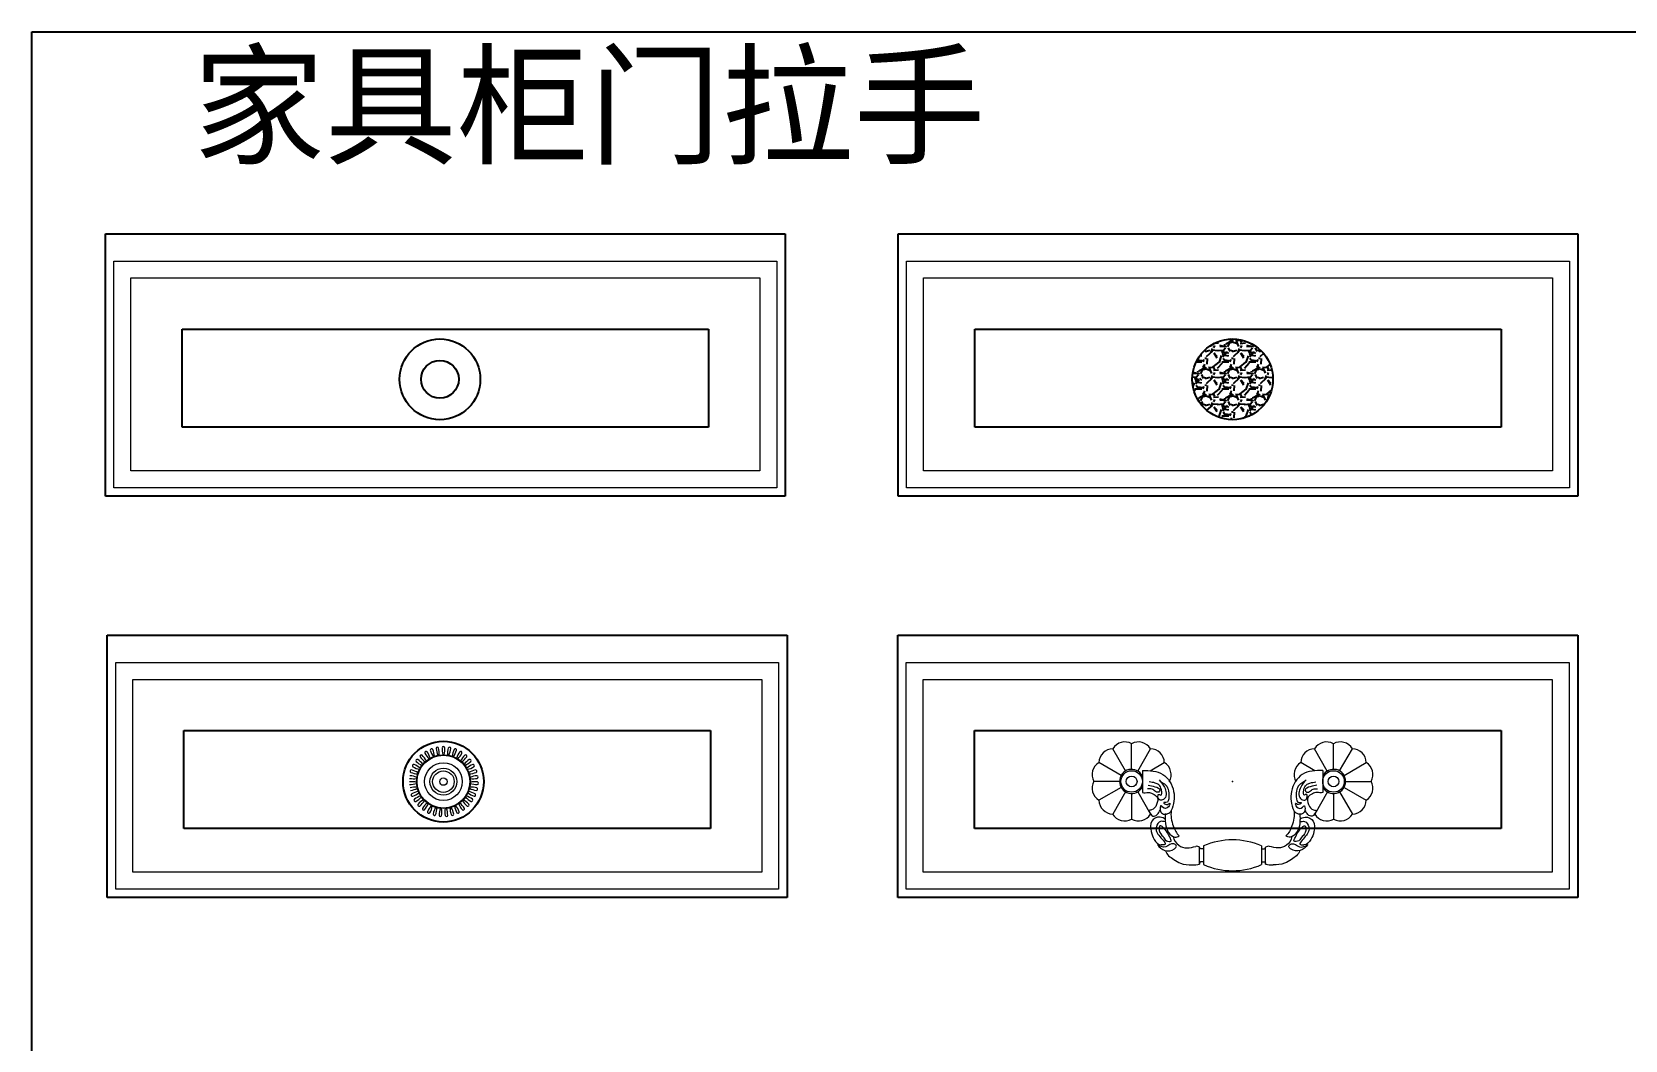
# Model space of a CAD drawing. Header units: millimetres. Extents: x -159343 to -156938, y -78749 to -77939.
# Drawn here: x -159343 to -158751, y -78313 to -77939 of the extents above; entities that cross this region are included whole.
import ezdxf

# ---------------------------------------------------------------- set-up
doc = ezdxf.new("R2010")
doc.units = ezdxf.units.MM
doc.header["$LTSCALE"] = 2
doc.header["$MEASUREMENT"] = 0
doc.layers.get('0').update_dxf_attribs({"linetype": 'CONTINUOUS'})
for name, color, linetype, lineweight in [('刀型线', 67, 'CONTINUOUS', 9), ('墙体线', 44, 'CONTINUOUS', 0), ('标注', 7, 'CONTINUOUS', 25)]:
    doc.layers.add(name, color=color, linetype=linetype, lineweight=lineweight)
doc.layers.add('图层3', color=3, linetype='CONTINUOUS')
doc.styles.add('HZ', font='simfang.ttf')

# ---------------------------------------------------------------- blocks, each defined once
blk = doc.blocks.new('A$C399256EA')
at = {"color": 0, "lineweight": 0}
for p, q in [((-39.75, 3.9), (-44.5, 12.12)), ((-37.5, 4.5), (-37.5, 14)), ((-35.2, 3.87), (-30.46, 12.1)), ((35.2, 3.87), (30.46, 12.1)), ((37.5, 4.5), (37.5, 14)), ((39.75, 3.9), (44.5, 12.12)), ((-41.4, 2.25), (-49.62, 7)), ((-30.61, 3.98), (-25.38, 7)), ((30.61, 3.98), (25.38, 7)), ((41.4, 2.25), (49.62, 7)), ((-42, 0), (-51.5, 0)), ((-33.6, 2.25), (-33.5, 2.31)), ((-33.5, 4.09), (-33.5, -4.09)), ((33.5, 4.09), (33.5, -4.09)), ((33.6, 2.25), (33.5, 2.31)), ((33.58, 2.2), (33.5, 2.25)), ((42, 0), (51.5, 0)), ((-41.4, -2.25), (-49.62, -7)), ((-39.75, -3.9), (-44.5, -12.12)), ((-37.55, -4.5), (-37.55, -14)), ((-37.5, -4.5), (-37.5, -14)), ((-35.25, -3.9), (-30.5, -12.12)), ((35.25, -3.9), (30.5, -12.12)), ((37.5, -4.5), (37.5, -14)), ((39.75, -3.9), (44.5, -12.12)), ((41.4, -2.25), (49.62, -7)), ((-10.75, -23.96), (-10.75, -30.86)), ((10.75, -23.96), (10.75, -30.86))]:
    blk.add_line(p, q, dxfattribs=at)
at = {"lineweight": 0, "ltscale": 3}
for p, q in [((-12.25, -30.75), (-12.25, -24.46)), ((12.25, -30.75), (12.25, -24.46))]:
    blk.add_line(p, q, dxfattribs=at)
at = {"color": 0, "lineweight": 0}
for points in [[(-10.75, -24.96), (-11.75, -24.96, -0.414214), (-12.25, -24.46), (-12.25, -24.46)], [(10.75, -24.96), (11.75, -24.96, 0.414214), (12.25, -24.46), (12.25, -24.46)], [(-10.75, -29.86, 0.069026), (-10.75, -29.86), (-11.75, -29.86, 0.414214), (-12.25, -30.36), (-12.25, -30.75)], [(10.75, -29.86, -0.069026), (10.75, -29.86), (11.75, -29.86, -0.414214), (12.25, -30.36), (12.25, -30.75)]]:
    blk.add_lwpolyline(points, format="xyb", dxfattribs=at)
at = {"color": 252, "lineweight": 0}
for centre in [(-37.5, 0), (37.5, 0)]:
    blk.add_circle(centre, 4, dxfattribs=at)
at = {"color": 254, "lineweight": 0}
for centre in [(-37.5, 0), (37.5, 0)]:
    blk.add_circle(centre, 2, dxfattribs=at)
at = {"color": 0, "lineweight": 0}
for centre, radius, start, end in [((-44.4, 6.93), 5.22, 90.57227, 179.20713), ((-40.01, 9.45), 5.22, 60.57227, 149.20713), ((-34.95, 9.44), 5.22, 30.57227, 119.20713), ((-30.57, 6.9), 5.22, 0.57227, 89.20713), ((30.57, 6.9), 5.22, 90.79287, 179.42773), ((34.95, 9.44), 5.22, 60.79287, 149.42773), ((40.01, 9.45), 5.22, 30.79287, 119.42773), ((44.4, 6.93), 5.22, 0.79287, 89.42773), ((-46.94, 2.55), 5.22, 120.57227, 209.20713), ((-28.05, 2.51), 5.22, 330.57227, 59.20713), ((28.05, 2.51), 5.22, 120.79287, 209.42773), ((46.94, 2.55), 5.22, 330.79287, 59.42773), ((-46.95, -2.51), 5.22, 150.57227, 239.20713), ((-37.5, 0), 4.5, 27.26604, 332.73396), ((37.5, 0), 4.5, 207.26604, 152.73396), ((46.95, -2.51), 5.22, 300.79287, 29.42773), ((-44.43, -6.9), 5.22, 180.57227, 269.20713), ((44.43, -6.9), 5.22, 270.79287, 359.42773), ((-40.05, -9.44), 5.22, 210.57227, 299.20713), ((-34.99, -9.45), 5.22, 240.57227, 329.20713), ((34.99, -9.45), 5.22, 210.79287, 299.42773), ((40.05, -9.44), 5.22, 240.79287, 329.42773)]:
    blk.add_arc(centre, radius, start, end, dxfattribs=at)
at = {"lineweight": 0, "ltscale": 3}
for centre, radius, start, end in [((0, -48), 26.33, 65.90133, 114.09867), ((-13.32, -25.77), 1.69, 50.72947, 101.92349), ((13.32, -25.77), 1.69, 78.07651, 129.27053), ((-15.18, -13.79), 17.2, 270.45439, 279.80305), ((0, -6.83), 26.33, 245.90133, 294.09867), ((15.18, -13.79), 17.2, 260.19695, 269.54561)]:
    blk.add_arc(centre, radius, start, end, dxfattribs=at)
at = {"color": 0, "lineweight": 0}
for points, start_tangent, end_tangent in [([(-33.5, 4.09), (-25.88, 2.58), (-21.89, -3.69), (-22.76, -10.83)], (0.999995, -0.003155), (-0.397724, -0.917505)), ([(-27.28, 0.56), (-25.32, -2.15), (-25.26, -6.36), (-26.84, -6.95), (-27.7, -5.06), (-27.52, -4.79), (-26.7, -5.07), (-26.44, -3.16), (-27.43, -1.24), (-28.74, -0.58), (-30.96, -0.09)], (0.673911, -0.738813), (-0.957118, 0.289698)), ([(-27.28, 0.56), (-25.25, -0.92), (-23.64, -5.75), (-24.78, -7.86), (-25.51, -7.86), (-24.53, -8.59), (-23.32, -8.1), (-23.8, -9.4), (-25.99, -9.56), (-26.56, -9), (-26.89, -10.62), (-26.08, -11.92), (-24.01, -11.95), (-22.75, -10.86)], (0.553717, -0.832705), (0.467181, 0.884162)), ([(33.5, 4.09), (25.88, 2.58), (21.89, -3.69), (22.76, -10.83)], (-0.999995, -0.003155), (0.397724, -0.917505)), ([(27.28, 0.56), (25.25, -0.92), (23.64, -5.75), (24.78, -7.86), (25.51, -7.86), (24.53, -8.59), (23.32, -8.1), (23.8, -9.4), (25.99, -9.56), (26.56, -9), (26.89, -10.62), (26.08, -11.92), (24.01, -11.95), (22.75, -10.86)], (-0.553717, -0.832705), (-0.467181, 0.884162)), ([(27.28, 0.56), (25.32, -2.15), (25.26, -6.36), (26.84, -6.95), (27.7, -5.06), (27.52, -4.79), (26.7, -5.07), (26.44, -3.16), (27.43, -1.24), (28.74, -0.58), (30.96, -0.09)], (-0.673911, -0.738813), (0.957118, 0.289698)), ([(-33.5, -4.09), (-31.33, -4.09), (-29.64, -4.6), (-28.05, -5.77), (-28.22, -8.62), (-30.07, -10.55), (-31.2, -10.92)], (0.936462, -0.35077), (-0.693523, -0.720435)), ([(-31.36, -1.39), (-28.86, -1.95), (-26.99, -3.27), (-27.42, -3.95), (-28.61, -3.77), (-29.93, -2.83), (-31.55, -2.77)], (0.992295, -0.123896), (-0.998278, -0.05866)), ([(31.36, -1.39), (28.86, -1.95), (26.99, -3.27), (27.42, -3.95), (28.61, -3.77), (29.93, -2.83), (31.55, -2.77)], (-0.992295, -0.123896), (0.998278, -0.05866)), ([(33.5, -4.09), (31.33, -4.09), (29.64, -4.6), (28.05, -5.77), (28.22, -8.62), (30.07, -10.55), (31.2, -10.92)], (-0.936462, -0.35077), (0.693523, -0.720435)), ([(-31.2, -10.92), (-29.56, -12.92), (-28.01, -12.33), (-26.89, -10.62)], (0.69098, -0.722874), (0.579184, 0.815197)), ([(-22.76, -10.83), (-22.02, -16.54), (-19.82, -20.24)], (-0.1843, -0.98287), (0.737535, -0.675309)), ([(22.76, -10.83), (22.02, -16.54), (19.82, -20.24)], (0.1843, -0.98287), (-0.737535, -0.675309)), ([(31.2, -10.92), (29.56, -12.92), (28.01, -12.33), (26.89, -10.62)], (-0.69098, -0.722874), (-0.579184, 0.815197)), ([(-24.97, -14.13), (-26.93, -13.25), (-30, -14.73), (-30.2, -18.61), (-29.12, -21.59), (-26.53, -23.56)], (-0.652977, 0.757378), (0.999874, 0.015855)), ([(-25.06, -15.03), (-26.74, -14.83), (-28.32, -16.81), (-27.01, -20.47), (-25.19, -23.42), (-26.53, -23.56)], (-0.979887, 0.199555), (-0.993667, -0.112363)), ([(-25.81, -20.48), (-27.21, -18.19), (-26.96, -16.47), (-25.17, -17.68), (-23.32, -20.67), (-22.87, -22.2), (-24.6, -22.01), (-25.81, -20.48)], (-0.759627, 0.650359), (-0.616742, 0.787166)), ([(-24.97, -11.95), (-23.74, -18.97), (-21.44, -20.65), (-19.82, -20.24)], (-0.087675, -0.996149), (0.78317, 0.621808)), ([(24.97, -11.95), (23.74, -18.97), (21.44, -20.65), (19.82, -20.24)], (0.087675, -0.996149), (-0.78317, 0.621808)), ([(25.81, -20.48), (27.21, -18.19), (26.96, -16.47), (25.17, -17.68), (23.32, -20.67), (22.87, -22.2), (24.6, -22.01), (25.81, -20.48)], (0.759627, 0.650359), (0.616742, 0.787166)), ([(25.06, -15.03), (26.74, -14.83), (28.32, -16.81), (27.01, -20.47), (25.19, -23.42), (26.53, -23.56)], (0.979887, 0.199555), (0.993667, -0.112363)), ([(24.97, -14.13), (26.93, -13.25), (30, -14.73), (30.2, -18.61), (29.12, -21.59), (26.53, -23.56)], (0.652977, 0.757378), (-0.999874, 0.015855)), ([(-27.93, -23.37), (-24.81, -24.24), (-21.85, -23.17), (-20.87, -24.03), (-21.57, -24.96), (-25.12, -25.66), (-27.93, -23.37)], (0.725856, -0.687847), (-0.56274, 0.826634)), ([(-22.05, -20.49), (-20.02, -23.69), (-16.98, -24.7), (-13.67, -24.12)], (0.169153, -0.98559), (0.977333, 0.211707)), ([(22.05, -20.49), (20.02, -23.69), (16.98, -24.7), (13.67, -24.12)], (-0.169153, -0.98559), (-0.977333, 0.211707)), ([(27.93, -23.37), (24.81, -24.24), (21.85, -23.17), (20.87, -24.03), (21.57, -24.96), (25.12, -25.66), (27.93, -23.37)], (-0.725856, -0.687847), (0.56274, 0.826634)), ([(-24.87, -25.73), (-21.88, -28.95), (-19.33, -30.36), (-15.04, -31)], (0.207458, -0.978244), (0.999767, 0.021607)), ([(24.87, -25.73), (21.88, -28.95), (19.33, -30.36), (15.04, -31)], (-0.207458, -0.978244), (-0.999767, 0.021607))]:
    blk.add_spline(points, degree=3, dxfattribs=dict(at, start_tangent=start_tangent, end_tangent=end_tangent))
at = {"lineweight": 0}
blk.add_point((0, 0), dxfattribs=at)

msp = doc.modelspace()

# ---------------------------------------------------------------- hatches: boundary and pattern name
at = {"layer": '标注'}
h = msp.add_hatch(dxfattribs=at)
h.set_pattern_fill('GRAVEL', color=0, scale=10, style=0)
h.set_pattern_definition([(228.0128, (-6729.77, 6994.2719), (-79.9999823216, -90.000013416), [1.34536, -133.19088]), (184.9697, (-6730.67002, 6993.27188), (120.0000105152, 9.9999130701), [2.30868, -228.55925]), (132.5104, (-6732.97, 6993.0719), (99.9999071835, -110.0000867387), [1.62788, -161.16032]), (267.2737, (-6736.87002, 6990.5719), (9.9999601773, 200.0000029497), [2.10238, -208.13558]), (292.8337, (-6736.97002, 6988.4719), (-50.0000990544, 119.9999641178), [2.06155, -204.09373]), (357.2737, (-6736.17002, 6986.5719), (-200.0000029497, 9.9999601773), [2.10238, -208.13558]), (37.6942, (-6734.07002, 6986.47188), (-130.0000734562, -99.9999040516), [2.78029, -275.24849]), (72.2553, (-6731.87002, 6988.17188), (70.00010762705, 219.9999623124), [2.62488, -259.86321]), (121.4296, (-6731.07002, 6990.6719), (-80.0000823418, 129.9999503649), [2.1095, -208.84073]), (175.2364, (-6732.17, 6992.4719), (110.000009463, -9.9999153266), [2.40832, -118.00763]), (222.3974, (-6734.57002, 6992.67188), (-120.00007351073, -109.99992082014), [3.11448, -308.33375]), (138.8141, (-6726.97, 6990.4719), (-70.000029468, 59.9999731334), [1.06301, -105.23844]), (171.4692, (-6727.77002, 6991.1719), (129.9999828482, -20.0000791004), [2.02237, -200.21511]), (225, (-6729.77, 6991.472), (-1e-15, -10.0000031), [1.41421, -12.72792]), (203.1986, (-6730.47, 6992.6719), (49.999997307, 20.000013253), [0.76158, -75.39615]), (291.8014, (-6731.17, 6992.3719), (-9.999999105, 30.00000273), [1.07703, -52.77462]), (30.9638, (-6730.77, 6991.3719), (29.999980223, 20.000024835), [1.74929, -56.56023]), (161.5651, (-6729.27, 6992.272), (20.000004346, -9.99998403), [1.26491, -30.35787]), (16.3895, (-6736.97, 6992.3719), (100.0000219841, 29.9999270982), [1.772, -175.42845]), (70.3462, (-6735.27, 6992.8719), (-39.9999524737, -110.000021356), [1.48661, -147.17408]), (293.1986, (-6729.27, 6994.2719), (-20.000013253, 49.999997307), [1.52315, -74.63458]), (343.6105, (-6728.67, 6992.8719), (-100.0000219841, 29.9999270982), [1.772, -175.42845]), (339.444, (-6736.97, 6986.1719), (-50.0000184454, 19.999959964), [1.7088, -83.73124]), (294.7751, (-6735.37, 6985.5719), (-49.9999218925, 110.0000342184), [1.43178, -141.74643]), (66.8014, (-6729.17, 6984.2719), (20.000013253, 49.999997307), [1.52315, -74.63458]), (17.354, (-6728.57, 6985.6719), (-130.000020191, -39.9999450226), [1.67631, -165.95424]), (69.444, (-6734.07, 6984.2719), (-19.999959964, -50.0000184454), [0.8544, -84.58564]), (101.3099, (-6729.77, 6984.2719), (-9.999976322, 40.000007522), [0.5099, -50.48029]), (165.9638, (-6729.87, 6984.7719), (30.00000546, -9.999980574), [2.06155, -39.1695]), (186.009, (-6731.87, 6985.2719), (99.999997509, 9.9999931748), [1.9105, -189.13923]), (303.6901, (-6730.77, 6990.472), (-10.000013345, 19.999995578), [1.44222, -34.61329]), (353.1572, (-6729.97002, 6989.27188), (169.9999936548, -20.00007997925), [2.51794, -249.27563]), (60.9454, (-6727.47, 6988.9719), (-40.000000272, -70.0000038457), [1.02956, -101.92674]), (90, (-6726.97, 6989.872), (-10, 10), [0.6, -9.4]), (120.2564, (-6732.07, 6985.5719), (39.999948868, -70.0000245585), [1.38924, -137.5352]), (48.0128, (-6732.77, 6986.7719), (79.9999823216, 90.000013416), [2.69072, -131.84552]), (0, (-6730.97, 6988.772), (10, 10), [2.6, -7.4]), (325.3048, (-6728.37, 6988.7719), (-99.9999425899, 70.000086096), [1.58114, -156.53274]), (254.0546, (-6727.07, 6987.8719), (-9.999998893, -40.000001267), [1.45602, -71.34508]), (207.646, (-6727.47002, 6986.47188), (-189.9999580718, -100.0000771317), [2.37065, -234.69474]), (175.4261, (-6729.57002, 6985.37188), (-130.0000055831, 9.9999480116), [2.50799, -248.29074])])
h.paths.add_polyline_path([(-158911.91, -78067.6, 1), (-158881.91, -78067.6, 1)])

# ---------------------------------------------------------------- linework, layer by layer
at = {"color": 0}
for p, q in [((-159315.63, -78110.98), (-159315.63, -78013.54)), ((-159063.09, -78013.54), (-159063.09, -78110.98)), ((-159021.17, -78110.98), (-159021.17, -78013.54)), ((-158768.63, -78013.54), (-158768.63, -78110.98)), ((-159287.15, -78085.38), (-159287.15, -78048.92)), ((-159091.57, -78048.92), (-159091.57, -78085.38)), ((-158992.69, -78085.38), (-158992.69, -78048.92)), ((-158797.1, -78048.92), (-158797.1, -78085.38)), ((-159091.57, -78085.38), (-159287.15, -78085.38)), ((-158797.1, -78085.38), (-158992.69, -78085.38)), ((-159063.09, -78110.98), (-159315.63, -78110.98)), ((-158768.63, -78110.98), (-159021.17, -78110.98)), ((-159314.94, -78260.02), (-159314.94, -78162.58)), ((-159062.4, -78162.58), (-159062.4, -78260.02)), ((-159021.26, -78260.02), (-159021.26, -78162.58)), ((-158768.72, -78162.58), (-158768.72, -78260.02)), ((-159286.47, -78234.42), (-159286.47, -78197.96)), ((-159090.88, -78197.96), (-159090.88, -78234.42)), ((-158992.79, -78234.42), (-158992.79, -78197.96)), ((-158797.2, -78197.96), (-158797.2, -78234.42)), ((-159090.88, -78234.42), (-159286.47, -78234.42)), ((-158797.2, -78234.42), (-158992.79, -78234.42)), ((-159062.4, -78260.02), (-159314.94, -78260.02)), ((-158768.72, -78260.02), (-159021.26, -78260.02))]:
    msp.add_line(p, q, dxfattribs=at)
msp.add_circle((-159190.07, -78216.97), 15, dxfattribs=at)
at = {"color": 0, "lineweight": 5}
for radius in [10, 9.8, 7, 5, 4, 1.36]:
    msp.add_circle((-159190.07, -78216.97), radius, dxfattribs=at)
for centre, radius, start, end in [((-159198.31, -78207.55), 0.485, 51.91527, 210.26099), ((-159192.71, -78203.4), 7.45, 216.09814, 236.37171), ((-159203.17, -78212.54), 7.45, 25.914, 46.18758), ((-159196.49, -78206.23), 0.485, 41.62956, 199.97528), ((-159190.24, -78203.15), 7.45, 205.81242, 226.086), ((-159202.17, -78210.28), 7.45, 15.62829, 35.90186), ((-159194.47, -78205.25), 0.485, 31.34384, 189.68956), ((-159187.77, -78203.34), 7.45, 195.52671, 215.80028), ((-159200.78, -78208.22), 7.45, 5.34257, 25.61615), ((-159192.31, -78204.66), 0.485, 21.05813, 179.40385), ((-159185.37, -78203.97), 7.45, 185.24099, 205.51457), ((-159199.05, -78206.45), 7.45, 355.05686, 15.33043), ((-159183.12, -78205.02), 7.45, 174.95528, 195.22886), ((-159190.07, -78204.45), 0.485, 10.77242, 169.11813), ((-159197.02, -78205.02), 7.45, 344.77114, 5.04472), ((-159181.1, -78206.45), 7.45, 164.66957, 184.94314), ((-159187.84, -78204.66), 0.485, 0.4867, 158.83242), ((-159194.78, -78203.97), 7.45, 334.48543, 354.75901), ((-159179.37, -78208.22), 7.45, 154.38385, 174.65743), ((-159192.38, -78203.34), 7.45, 324.19972, 344.47329), ((-159185.68, -78205.25), 0.485, 350.20099, 148.5467), ((-159177.98, -78210.28), 7.45, 144.09814, 164.37171), ((-159189.91, -78203.15), 7.45, 313.914, 334.18758), ((-159183.65, -78206.23), 0.485, 339.91527, 138.26099), ((-159176.97, -78212.54), 7.45, 133.81242, 154.086), ((-159187.44, -78203.4), 7.45, 303.62829, 323.90186), ((-159181.84, -78207.55), 0.485, 329.62956, 127.97528), ((-159201.98, -78213.11), 0.485, 82.77242, 241.11813), ((-159199.3, -78206.67), 7.45, 246.95528, 267.22886), ((-159203.59, -78219.89), 7.45, 56.77114, 77.04472), ((-159201.1, -78211.04), 0.485, 72.4867, 230.83242), ((-159197.31, -78205.19), 7.45, 236.66957, 256.94314), ((-159203.89, -78217.43), 7.45, 46.48543, 66.75901), ((-159199.86, -78209.17), 0.485, 62.20099, 220.5467), ((-159195.09, -78204.09), 7.45, 226.38385, 246.65743), ((-159203.75, -78214.95), 7.45, 36.19972, 56.47329), ((-159176.39, -78214.95), 7.45, 123.52671, 143.80028), ((-159185.06, -78204.09), 7.45, 293.34257, 313.61615), ((-159176.25, -78217.43), 7.45, 113.24099, 133.51457), ((-159182.84, -78205.19), 7.45, 283.05686, 303.33043), ((-159176.56, -78219.89), 7.45, 102.95528, 123.22886), ((-159180.29, -78209.17), 0.485, 319.34384, 117.68956), ((-159180.85, -78206.67), 7.45, 272.77114, 293.04472), ((-159179.05, -78211.04), 0.485, 309.05813, 107.40385), ((-159178.17, -78213.11), 0.485, 298.77242, 97.11813), ((-159201.71, -78224.45), 7.45, 77.34257, 97.61615), ((-159202.33, -78210.57), 7.45, 267.52671, 287.80028), ((-159200.99, -78208.48), 7.45, 257.24099, 277.51457), ((-159202.85, -78222.26), 7.45, 67.05686, 87.33043), ((-159200.18, -78226.41), 7.45, 87.62829, 107.90186), ((-159203.28, -78212.86), 7.45, 277.81242, 298.086), ((-159176.87, -78212.86), 7.45, 241.914, 262.18758), ((-159179.96, -78226.41), 7.45, 72.09814, 92.37171), ((-159177.29, -78222.26), 7.45, 92.66957, 112.94314), ((-159179.16, -78208.48), 7.45, 262.48543, 282.75901), ((-159177.82, -78210.57), 7.45, 252.19972, 272.47329), ((-159178.44, -78224.45), 7.45, 82.38385, 102.65743), ((-159177.87, -78219.76), 0.485, 267.91527, 66.26099), ((-159177.67, -78215.29), 0.485, 288.4867, 86.83242), ((-159177.57, -78217.54), 0.485, 278.20099, 76.5467), ((-159201.59, -78221.89), 0.485, 123.91527, 282.26099), ((-159198.34, -78228.06), 7.45, 97.914, 118.18758), ((-159203.8, -78215.28), 7.45, 288.09814, 308.37171), ((-159200.52, -78223.87), 0.485, 134.20099, 292.5467), ((-159196.22, -78229.36), 7.45, 108.19972, 128.47329), ((-159203.88, -78217.76), 7.45, 298.38385, 318.65743), ((-159199.12, -78225.63), 0.485, 144.4867, 302.83242), ((-159193.91, -78230.26), 7.45, 118.48543, 138.75901), ((-159203.52, -78220.21), 7.45, 308.66957, 328.94314), ((-159191.48, -78230.73), 7.45, 128.77114, 149.04472), ((-159202.72, -78222.56), 7.45, 318.95528, 339.22886), ((-159189, -78230.76), 7.45, 139.05686, 159.33043), ((-159201.52, -78224.73), 7.45, 329.24099, 349.51457), ((-159178.63, -78224.73), 7.45, 190.48543, 210.75901), ((-159191.15, -78230.76), 7.45, 20.66957, 40.94314), ((-159177.42, -78222.56), 7.45, 200.77114, 221.04472), ((-159188.67, -78230.73), 7.45, 30.95528, 51.22886), ((-159176.63, -78220.21), 7.45, 211.05686, 231.33043), ((-159186.24, -78230.26), 7.45, 41.24099, 61.51457), ((-159176.27, -78217.76), 7.45, 221.34257, 241.61615), ((-159183.92, -78229.36), 7.45, 51.52671, 71.80028), ((-159181.03, -78225.63), 0.485, 237.05813, 35.40385), ((-159176.35, -78215.28), 7.45, 231.62829, 251.90186), ((-159181.81, -78228.06), 7.45, 61.81242, 82.086), ((-159179.63, -78223.87), 0.485, 247.34384, 45.68956), ((-159178.56, -78221.89), 0.485, 257.62956, 55.97528), ((-159197.43, -78227.1), 0.485, 154.77242, 313.11813), ((-159195.51, -78228.25), 0.485, 165.05813, 323.40385), ((-159186.56, -78230.35), 7.45, 149.34257, 169.61615), ((-159193.4, -78229.04), 0.485, 175.34384, 333.68956), ((-159199.95, -78226.65), 7.45, 339.52671, 359.80028), ((-159184.22, -78229.5), 7.45, 159.62829, 179.90186), ((-159191.2, -78229.44), 0.485, 185.62956, 343.97528), ((-159198.07, -78228.26), 7.45, 349.81242, 10.086), ((-159182.08, -78228.26), 7.45, 169.914, 190.18758), ((-159188.95, -78229.44), 0.485, 195.91527, 354.26099), ((-159195.92, -78229.5), 7.45, 0.09814, 20.37171), ((-159180.19, -78226.65), 7.45, 180.19972, 200.47329), ((-159193.59, -78230.35), 7.45, 10.38385, 30.65743), ((-159186.74, -78229.04), 0.485, 206.20099, 4.5467), ((-159184.64, -78228.25), 0.485, 216.4867, 14.83242), ((-159182.72, -78227.1), 0.485, 226.77242, 25.11813)]:
    msp.add_arc(centre, radius, start, end, dxfattribs=at)
at = {"layer": '刀型线', "color": 0}
for p, q in [((-159312.48, -78107.83), (-159312.48, -78023.67)), ((-159312.48, -78023.67), (-159066.24, -78023.67)), ((-159066.24, -78023.67), (-159066.24, -78107.83)), ((-159018.02, -78107.83), (-159018.02, -78023.67)), ((-159018.02, -78023.67), (-158771.78, -78023.67)), ((-158771.78, -78023.67), (-158771.78, -78107.83)), ((-159306.18, -78101.53), (-159306.18, -78029.97)), ((-159306.18, -78029.97), (-159072.54, -78029.97)), ((-159072.54, -78029.97), (-159072.54, -78101.53)), ((-159011.72, -78101.53), (-159011.72, -78029.97)), ((-159011.72, -78029.97), (-158778.08, -78029.97)), ((-158778.08, -78029.97), (-158778.08, -78101.53)), ((-159072.54, -78101.53), (-159306.18, -78101.53)), ((-158778.08, -78101.53), (-159011.72, -78101.53)), ((-159066.24, -78107.83), (-159312.48, -78107.83)), ((-158771.78, -78107.83), (-159018.02, -78107.83)), ((-159311.79, -78256.87), (-159311.79, -78172.71)), ((-159311.79, -78172.71), (-159065.55, -78172.71)), ((-159065.55, -78172.71), (-159065.55, -78256.87)), ((-159018.11, -78256.87), (-159018.11, -78172.71)), ((-159018.11, -78172.71), (-158771.87, -78172.71)), ((-158771.87, -78172.71), (-158771.87, -78256.87)), ((-159305.49, -78250.57), (-159305.49, -78179.01)), ((-159305.49, -78179.01), (-159071.85, -78179.01)), ((-159071.85, -78179.01), (-159071.85, -78250.57)), ((-159011.81, -78250.57), (-159011.81, -78179.01)), ((-159011.81, -78179.01), (-158778.17, -78179.01)), ((-158778.17, -78179.01), (-158778.17, -78250.57)), ((-159071.85, -78250.57), (-159305.49, -78250.57)), ((-158778.17, -78250.57), (-159011.81, -78250.57)), ((-159065.55, -78256.87), (-159311.79, -78256.87)), ((-158771.87, -78256.87), (-159018.11, -78256.87))]:
    msp.add_line(p, q, dxfattribs=at)
at = {"layer": '图层3', "color": 0}
for p, q in [((-159287.15, -78048.92), (-159091.57, -78048.92)), ((-158992.69, -78048.92), (-158797.1, -78048.92)), ((-159286.47, -78197.96), (-159090.88, -78197.96)), ((-158992.79, -78197.96), (-158797.2, -78197.96))]:
    msp.add_line(p, q, dxfattribs=at)
at = {"layer": '标注', "color": 0}
for p, q in [((-159315.63, -78013.54), (-159063.09, -78013.54)), ((-159021.17, -78013.54), (-158768.63, -78013.54)), ((-159314.94, -78162.58), (-159062.4, -78162.58)), ((-159021.26, -78162.58), (-158768.72, -78162.58))]:
    msp.add_line(p, q, dxfattribs=at)
at = {"layer": '标注', "color": 7}
msp.add_lwpolyline([(-159342.95, -77938.6), (-156937.6, -77938.6), (-156937.6, -78748.67), (-159342.95, -78748.67)], close=True, dxfattribs=at)
at = {"layer": '标注', "color": 0}
for centre, radius in [((-159191.37, -78067.6), 15), ((-158896.91, -78067.6), 15), ((-159191.37, -78067.6), 7)]:
    msp.add_circle(centre, radius, dxfattribs=at)

# ---------------------------------------------------------------- block references
at = {"layer": '墙体线', "color": 0, "lineweight": 0}
msp.add_blockref('A$C399256EA', (-158896.92, -78216.9), dxfattribs=at)

# ---------------------------------------------------------------- texts
at = {"color": 0, "lineweight": 9, "insert": (-159283.26, -77947.92, -917.82), "char_height": 36, "width": 421.7808, "attachment_point": 1, "style": 'HZ'}
msp.add_mtext('{\\fSimSun|b1|i0|c134|p2;家具柜门拉手}', dxfattribs=at)

doc.saveas('drawing.dxf')
